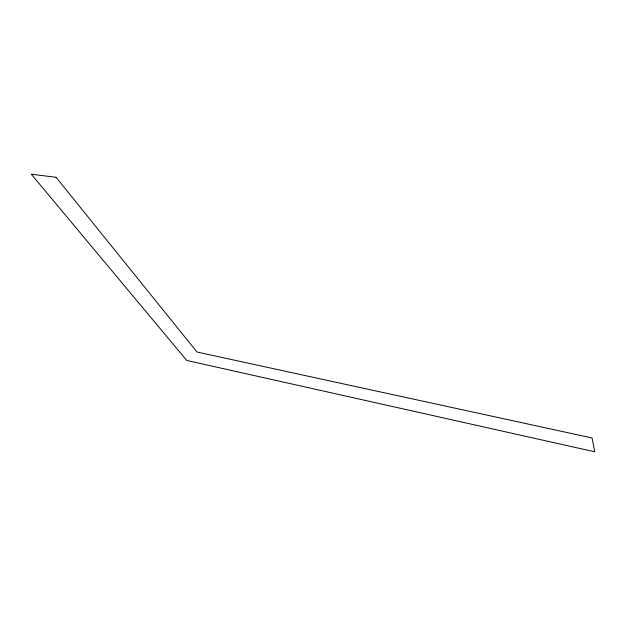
<?xml version="1.0" encoding="UTF-8"?>
<svg xmlns="http://www.w3.org/2000/svg" width="626" height="626" viewBox="0 0 626 626"><rect width="100%" height="100%" fill="white"/><g stroke="black" fill="none" stroke-linecap="round" stroke-linejoin="round"><path stroke-width="0.94" d="M56.074 177.291L31.3 174.208L186.736 360.451L594.7 451.792L592.071 437.981L196.994 352.031L56.074 177.291"/></g></svg>
